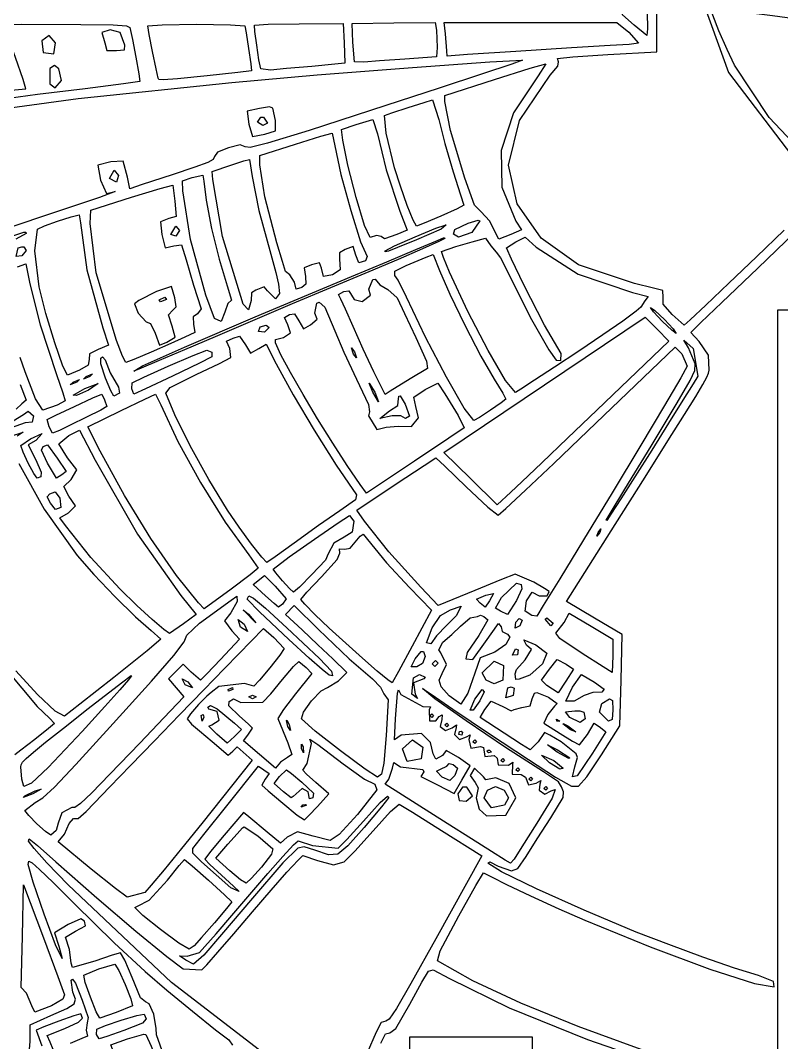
# Model space of a CAD drawing. Extents: x 0 to 7.6, y 0 to 10.9.
# Drawn here: x 0.897 to 1.576, y 4.841 to 5.753 of the extents above; entities that cross this region are included whole.
import ezdxf

# ---------------------------------------------------------------- set-up
doc = ezdxf.new("R2010")
doc.units = 0
doc.layers.get('0').update_dxf_attribs({"linetype": 'CONTINUOUS'})

msp = doc.modelspace()

# ---------------------------------------------------------------- linework, layer by layer
at = {"color": 0}
for points in [[(1.46485, 5.98665), (1.46506, 5.97592), (1.46132, 5.92242), (1.45817, 5.85813), (1.45628, 5.79872), (1.45622, 5.75982), (1.45649, 5.74544), (1.456, 5.73942), (1.44456, 5.74864), (1.43425, 5.75781), (1.43494, 5.77235), (1.43593, 5.79807), (1.43739, 5.83942), (1.43901, 5.87999), (1.44114, 5.91965), (1.44325, 5.95156), (1.44504, 5.96897), (1.45378, 5.97993), (1.46485, 5.98665)], [(1.51307, 5.76406), (1.53017, 5.7621), (1.56803, 5.75711), (1.60736, 5.75179), (1.62901, 5.74854), (1.63624, 5.73731), (1.65136, 5.70236), (1.67443, 5.67036), (1.68338, 5.66049), (1.66331, 5.62918), (1.64876, 5.60704), (1.64208, 5.59782), (1.63683, 5.60092), (1.62603, 5.60856), (1.61317, 5.61838), (1.60156, 5.62776), (1.56489, 5.66639), (1.53418, 5.71294), (1.52746, 5.72689), (1.52024, 5.74349), (1.51475, 5.7576), (1.51307, 5.76406)], [(0.897894, 5.7494), (0.950792, 5.74935), (0.979656, 5.74903), (0.991808, 5.7481), (0.994629, 5.74647), (0.996961, 5.736), (1.00005, 5.72), (1.00271, 5.70518), (1.00358, 5.6984), (0.988878, 5.69624), (0.954699, 5.69194), (0.912164, 5.68668), (0.877604, 5.68192), (0.854981, 5.6785), (0.841308, 5.67622), (0.832465, 5.67751), (0.827636, 5.68853), (0.818088, 5.71094), (0.808268, 5.7341), (0.802789, 5.74735), (0.80664, 5.74837), (0.82156, 5.74903), (0.850803, 5.74935), (0.897894, 5.7494)], [(0.882704, 5.7469), (0.852974, 5.74636), (0.831814, 5.74588), (0.822808, 5.74539), (0.825358, 5.73708), (0.832357, 5.71772), (0.839356, 5.69824), (0.842339, 5.68967), (0.851454, 5.68946), (0.87169, 5.69), (0.892144, 5.69086), (0.90191, 5.69174), (0.899468, 5.70025), (0.892686, 5.71967), (0.882704, 5.7469)], [(0.977214, 5.74442), (0.969564, 5.74203), (0.972331, 5.73286), (0.974121, 5.72607), (0.982639, 5.72607), (0.989854, 5.72667), (0.990181, 5.73068), (0.986165, 5.74219), (0.977214, 5.74442)], [(1.05404, 5.7494), (1.08458, 5.74908), (1.09733, 5.74815), (1.09831, 5.74169), (1.10064, 5.72786), (1.1027, 5.71414), (1.10308, 5.70796), (1.09115, 5.70628), (1.06358, 5.70335), (1.03716, 5.70079), (1.02452, 5.69976), (1.02045, 5.70008), (1.01986, 5.7015), (1.01801, 5.70969), (1.01492, 5.7251), (1.01199, 5.7404), (1.01069, 5.74799), (1.02338, 5.74903), (1.05404, 5.7494)], [(1.18484, 5.75022), (1.18593, 5.73275), (1.18652, 5.71474), (1.17768, 5.71376), (1.15712, 5.71186), (1.13433, 5.7099), (1.12022, 5.70856), (1.11154, 5.70975), (1.10986, 5.71778), (1.10786, 5.73074), (1.10628, 5.74294), (1.10601, 5.74864), (1.11806, 5.7494), (1.14583, 5.74989), (1.18484, 5.75022)], [(1.26714, 5.75114), (1.26818, 5.74403), (1.26872, 5.72857), (1.26818, 5.72026), (1.23985, 5.71832), (1.23985, 5.71826), (1.21745, 5.71669), (1.20356, 5.7156), (1.19499, 5.71593), (1.19374, 5.73356), (1.19314, 5.75022), (1.23014, 5.75071), (1.26714, 5.75114)], [(1.27517, 5.75108), (1.42925, 5.75108), (1.43989, 5.74235), (1.44851, 5.73253), (1.44021, 5.7315), (1.42318, 5.73036), (1.38883, 5.7284), (1.33908, 5.72515), (1.29601, 5.72233), (1.27783, 5.72108), (1.27734, 5.72581), (1.27626, 5.74083), (1.27517, 5.75108)], [(0.922635, 5.73942), (0.916178, 5.73454), (0.917426, 5.72428), (0.926975, 5.72308), (0.92844, 5.73292), (0.922635, 5.73942)], [(0.9273, 5.71257), (0.923286, 5.71013), (0.923286, 5.69646), (0.927951, 5.69276), (0.933703, 5.69922), (0.931261, 5.70969), (0.9273, 5.71257)], [(1.36589, 5.71408), (1.35894, 5.70356), (1.33686, 5.67042), (1.32601, 5.63683), (1.32666, 5.60422), (1.33897, 5.57389), (1.34397, 5.56603), (1.33464, 5.56185), (1.32378, 5.55772), (1.31554, 5.57422), (1.30811, 5.58203), (1.30214, 5.58806), (1.29346, 5.61225), (1.28076, 5.65462), (1.27566, 5.6805), (1.27566, 5.68576), (1.31999, 5.70019), (1.35173, 5.71024), (1.36589, 5.71408)], [(1.26454, 5.68201), (1.27029, 5.6645), (1.27561, 5.64322), (1.28326, 5.61783), (1.28977, 5.59744), (1.29259, 5.58822), (1.28657, 5.58479), (1.27214, 5.57824), (1.25722, 5.5721), (1.25038, 5.5695), (1.2474, 5.57476), (1.24213, 5.58794), (1.23611, 5.60493), (1.2309, 5.62153), (1.22336, 5.6524), (1.2219, 5.66792), (1.22852, 5.67057), (1.24284, 5.67518), (1.25727, 5.67969), (1.26454, 5.68201)], [(1.11919, 5.67578), (1.11041, 5.67443), (1.09934, 5.67188), (1.10075, 5.66043), (1.10411, 5.64942), (1.11513, 5.65147), (1.12451, 5.65435), (1.12473, 5.66374), (1.12229, 5.67447), (1.11919, 5.67578)], [(1.11404, 5.66656), (1.11735, 5.66114), (1.11334, 5.65901), (1.10856, 5.662), (1.11165, 5.6665), (1.11404, 5.66656)], [(1.21159, 5.66439), (1.21549, 5.65175), (1.22331, 5.61968), (1.23557, 5.58285), (1.24197, 5.56586), (1.2328, 5.56179), (1.2219, 5.558), (1.21902, 5.56022), (1.21473, 5.56104), (1.20898, 5.5594), (1.20405, 5.5701), (1.19645, 5.595), (1.18902, 5.62381), (1.18473, 5.64594), (1.18359, 5.65565), (1.19672, 5.66004), (1.21159, 5.66439)], [(1.17508, 5.65224), (1.17746, 5.6409), (1.183, 5.61535), (1.19173, 5.58328), (1.20052, 5.55544), (1.20627, 5.54232), (1.20492, 5.53851), (1.19906, 5.53657), (1.1964, 5.54357), (1.19401, 5.55111), (1.18663, 5.5485), (1.18159, 5.54551), (1.18164, 5.54021), (1.18224, 5.53033), (1.1754, 5.52599), (1.16732, 5.52453), (1.16569, 5.53196), (1.16401, 5.53657), (1.15674, 5.53483), (1.15028, 5.53222), (1.15137, 5.52442), (1.15153, 5.51753), (1.14811, 5.51471), (1.14312, 5.51324), (1.14149, 5.51942), (1.13737, 5.5261), (1.13357, 5.52897), (1.13091, 5.53771), (1.12587, 5.55442), (1.11513, 5.59538), (1.11068, 5.62418), (1.11068, 5.63226), (1.14247, 5.64264), (1.16515, 5.64974), (1.17508, 5.65224)], [(1.10151, 5.62896), (1.10379, 5.61361), (1.1097, 5.58328), (1.1205, 5.54438), (1.12505, 5.528), (1.12717, 5.51774), (1.12826, 5.50928), (1.12457, 5.50461), (1.11735, 5.51167), (1.11442, 5.51525), (1.10693, 5.51243), (1.10314, 5.50982), (1.10276, 5.50304), (1.10048, 5.49479), (1.0957, 5.49972), (1.07731, 5.56022), (1.06863, 5.61089), (1.06814, 5.61822), (1.08474, 5.62381), (1.09646, 5.62761), (1.10151, 5.62896)], [(0.980578, 5.61942), (0.984429, 5.61458), (0.982747, 5.60861), (0.9764, 5.61182), (0.980578, 5.61942)], [(1.05968, 5.61481), (1.06066, 5.60938), (1.06261, 5.59261), (1.06765, 5.56739), (1.07438, 5.53988), (1.08143, 5.51622), (1.08534, 5.50325), (1.08219, 5.50054), (1.07926, 5.49262), (1.07612, 5.48426), (1.07031, 5.48693), (1.06245, 5.50771), (1.04888, 5.55761), (1.04199, 5.60092), (1.0415, 5.60986), (1.05013, 5.61285), (1.05968, 5.61481)], [(1.03293, 5.60596), (1.03483, 5.59169), (1.03597, 5.57813), (1.02957, 5.57607), (1.02214, 5.57335), (1.02333, 5.56196), (1.02626, 5.54992), (1.0338, 5.55186), (1.0408, 5.55279), (1.04487, 5.53939), (1.05132, 5.51676), (1.05827, 5.49561), (1.0549, 5.4911), (1.05127, 5.48856), (1.05159, 5.48188), (1.05273, 5.47439), (1.04378, 5.47038), (1.03125, 5.46479), (1.01367, 5.45703), (0.998264, 5.45053), (0.991103, 5.44775), (0.98801, 5.4535), (0.982693, 5.46733), (0.964735, 5.52789), (0.95931, 5.57189), (0.959853, 5.5835), (0.996039, 5.59511), (1.02181, 5.60308), (1.03293, 5.60596)], [(0.949328, 5.57943), (0.950683, 5.57226), (0.956272, 5.53054), (0.97054, 5.47857), (0.97564, 5.46332), (0.966471, 5.45942), (0.958658, 5.45546), (0.958225, 5.45047), (0.957628, 5.44542), (0.949599, 5.44108), (0.938965, 5.43642), (0.934788, 5.44456), (0.927626, 5.46533), (0.919814, 5.49143), (0.913846, 5.51525), (0.910047, 5.54742), (0.912326, 5.56674), (0.918457, 5.56961), (0.930176, 5.57389), (0.942219, 5.57775), (0.949328, 5.57943)], [(1.27675, 5.57053), (1.27235, 5.56679), (1.25043, 5.55718), (1.23356, 5.55024), (1.22532, 5.54699), (1.22255, 5.54639), (1.22233, 5.54731), (1.23063, 5.55186), (1.24908, 5.56), (1.26774, 5.56765), (1.27675, 5.57053)], [(1.3055, 5.57465), (1.30691, 5.57406), (1.29964, 5.56358), (1.28787, 5.55968), (1.28331, 5.56222), (1.28467, 5.56635), (1.2965, 5.57215), (1.3055, 5.57465)], [(1.03559, 5.56939), (1.03901, 5.56543), (1.03564, 5.56054), (1.03125, 5.56207), (1.03559, 5.56939)], [(1.27528, 5.55897), (1.27566, 5.55826), (1.27029, 5.55556), (1.2557, 5.54904), (1.23405, 5.53976), (1.20774, 5.52864), (1.13943, 5.5), (1.07069, 5.47065), (1.04357, 5.45904), (1.02083, 5.44943), (1.00488, 5.44276), (0.998156, 5.44011), (1.00608, 5.44482), (1.04335, 5.46137), (1.10655, 5.48844), (1.19233, 5.52442), (1.2238, 5.53754), (1.24978, 5.54844), (1.26752, 5.55593), (1.27441, 5.55886), (1.27528, 5.55897)], [(1.34749, 5.55957), (1.35726, 5.55072), (1.39453, 5.52669), (1.44314, 5.51014), (1.45703, 5.50672), (1.45415, 5.50288), (1.45068, 5.49718), (1.44629, 5.49343), (1.43435, 5.48475), (1.41672, 5.47254), (1.39524, 5.45801), (1.37359, 5.44368), (1.35579, 5.43197), (1.34353, 5.42399), (1.33881, 5.42106), (1.32992, 5.43169), (1.31429, 5.45833), (1.29617, 5.49317), (1.27995, 5.52838), (1.27458, 5.54129), (1.27268, 5.54688), (1.28554, 5.55111), (1.30013, 5.55528), (1.31185, 5.55871), (1.31684, 5.55197), (1.32161, 5.54606), (1.32536, 5.54107), (1.33165, 5.52897), (1.35194, 5.48812), (1.36838, 5.45893), (1.37505, 5.44976), (1.37912, 5.44949), (1.37961, 5.45578), (1.36464, 5.48112), (1.34625, 5.51708), (1.33523, 5.53993), (1.33068, 5.54997), (1.33908, 5.55528), (1.34749, 5.55957)], [(0.900174, 5.55106), (0.902018, 5.54753), (0.898221, 5.54286), (0.893337, 5.54232), (0.894965, 5.55007), (0.898329, 5.551), (0.900174, 5.55106)], [(1.26514, 5.54422), (1.27078, 5.52974), (1.28011, 5.50857), (1.29357, 5.48096), (1.30789, 5.45356), (1.31977, 5.43294), (1.32731, 5.42051), (1.33008, 5.41493), (1.32579, 5.41183), (1.31635, 5.40522), (1.30653, 5.39876), (1.30149, 5.39606), (1.29297, 5.40711), (1.27713, 5.43474), (1.25841, 5.47049), (1.24148, 5.50608), (1.234, 5.52106), (1.23096, 5.5255), (1.23107, 5.52935), (1.2411, 5.53418), (1.25917, 5.54172), (1.26514, 5.54422)], [(1.03179, 5.51551), (1.0185, 5.51107), (1.00266, 5.50304), (0.998807, 5.50006), (1.00206, 5.49181), (1.00928, 5.484), (1.01318, 5.48247), (1.01714, 5.47379), (1.02116, 5.46322), (1.02778, 5.46582), (1.03505, 5.47026), (1.03239, 5.48008), (1.02919, 5.49035), (1.03293, 5.49457), (1.03603, 5.49739), (1.03472, 5.50553), (1.03179, 5.51551)], [(1.21343, 5.52197), (1.21783, 5.51693), (1.22483, 5.51275), (1.23307, 5.50558), (1.23958, 5.49154), (1.24978, 5.47017), (1.25928, 5.44906), (1.26036, 5.44228), (1.24485, 5.43306), (1.227, 5.42215), (1.22249, 5.41917), (1.21235, 5.4394), (1.20269, 5.45969), (1.19385, 5.47993), (1.18718, 5.49544), (1.18294, 5.50413), (1.18093, 5.50846), (1.18544, 5.51101), (1.18994, 5.51183), (1.19493, 5.50401), (1.20199, 5.50222), (1.20931, 5.50771), (1.20801, 5.51313), (1.21159, 5.52175), (1.21343, 5.52197)], [(1.02599, 5.50592), (1.02734, 5.50401), (1.02208, 5.50174), (1.02083, 5.50375), (1.02599, 5.50592)], [(1.16363, 5.50151), (1.16851, 5.49724), (1.17741, 5.47613), (1.18549, 5.45692), (1.19699, 5.43278), (1.20768, 5.41026), (1.20844, 5.40369), (1.20768, 5.40017), (1.21512, 5.38797), (1.22325, 5.39003), (1.23405, 5.39106), (1.24598, 5.39063), (1.25233, 5.39844), (1.24973, 5.40853), (1.24788, 5.41678), (1.25803, 5.42378), (1.26948, 5.42942), (1.27572, 5.41982), (1.28765, 5.40039), (1.29286, 5.38938), (1.2793, 5.38015), (1.2487, 5.35965), (1.20589, 5.33117), (1.2002, 5.33903), (1.18864, 5.35579), (1.17562, 5.37586), (1.16216, 5.39763), (1.14931, 5.41917), (1.13807, 5.43881), (1.1295, 5.45475), (1.12468, 5.46522), (1.12457, 5.46843), (1.13162, 5.46994), (1.13813, 5.47428), (1.13574, 5.48139), (1.13265, 5.48801), (1.13704, 5.49072), (1.14155, 5.49104), (1.14556, 5.48503), (1.14947, 5.47775), (1.15593, 5.48139), (1.16184, 5.48628), (1.15978, 5.49181), (1.1614, 5.50071), (1.16363, 5.50151)], [(1.45449, 5.48807), (1.46506, 5.47749), (1.47558, 5.4669), (1.41124, 5.40522), (1.38525, 5.38043), (1.3622, 5.35835), (1.34446, 5.34147), (1.33464, 5.33219), (1.32232, 5.32081), (1.29861, 5.34418), (1.2749, 5.36762), (1.45449, 5.48807)], [(1.45919, 5.49681), (1.46311, 5.49403), (1.47151, 5.48606), (1.47933, 5.47771), (1.48215, 5.47368), (1.47819, 5.47651), (1.46983, 5.48443), (1.46197, 5.49283), (1.45919, 5.49681)], [(1.11621, 5.48096), (1.11903, 5.47885), (1.1148, 5.47472), (1.10954, 5.47542), (1.11084, 5.47954), (1.11621, 5.48096)], [(1.09245, 5.47114), (1.09771, 5.46365), (1.10227, 5.45617), (1.1097, 5.46013), (1.11621, 5.46408), (1.12516, 5.44672), (1.14041, 5.41889), (1.15907, 5.38743), (1.17877, 5.35633), (1.19694, 5.32964), (1.19586, 5.32536), (1.18197, 5.31538), (1.16292, 5.30231), (1.14128, 5.28678), (1.12429, 5.27458), (1.11675, 5.26947), (1.1123, 5.27414), (1.1033, 5.28575), (1.09228, 5.30089), (1.08187, 5.31614), (1.06521, 5.34337), (1.0485, 5.37354), (1.03467, 5.4011), (1.02669, 5.42042), (1.03049, 5.42551), (1.05393, 5.43707), (1.07465, 5.447), (1.08485, 5.45221), (1.08388, 5.46018), (1.08089, 5.46674), (1.08681, 5.4694), (1.09245, 5.47114)], [(1.19238, 5.46083), (1.19504, 5.45725), (1.19689, 5.45182), (1.19428, 5.45535), (1.19238, 5.46083)], [(1.48128, 5.46158), (1.48697, 5.4554), (1.49175, 5.44439), (1.48617, 5.43408), (1.47174, 5.40935), (1.45057, 5.37397), (1.42503, 5.33165), (1.39936, 5.28956), (1.37815, 5.25478), (1.36355, 5.23096), (1.35786, 5.22163), (1.35319, 5.22217), (1.34733, 5.22613), (1.34858, 5.23519), (1.35357, 5.24283), (1.35975, 5.23958), (1.36697, 5.23969), (1.36876, 5.24349), (1.36448, 5.24615), (1.35498, 5.25185), (1.33832, 5.25885), (1.32628, 5.25429), (1.30235, 5.24451), (1.26986, 5.23112), (1.25423, 5.24739), (1.22575, 5.27897), (1.20405, 5.30626), (1.19721, 5.31603), (1.23226, 5.33942), (1.25711, 5.35596), (1.26774, 5.36279), (1.27582, 5.35519), (1.29465, 5.33692), (1.31397, 5.31879), (1.32324, 5.31153), (1.33019, 5.31765), (1.3476, 5.33388), (1.37283, 5.35775), (1.40332, 5.38678), (1.48128, 5.46158)], [(1.48882, 5.46767), (1.49713, 5.46035), (1.50125, 5.43565), (1.49713, 5.42882), (1.48807, 5.41406), (1.47526, 5.39356), (1.46024, 5.36947), (1.44515, 5.34576), (1.43261, 5.32607), (1.42383, 5.31244), (1.42019, 5.30697), (1.41971, 5.30718), (1.42393, 5.31456), (1.43614, 5.33479), (1.45964, 5.37326), (1.48301, 5.41178), (1.49468, 5.43175), (1.49858, 5.44075), (1.49903, 5.44661), (1.49306, 5.46083), (1.48882, 5.46767)], [(0.970324, 5.45275), (0.972601, 5.45008), (0.977106, 5.43858), (0.984538, 5.42578), (0.985351, 5.42046), (0.980414, 5.41786), (0.977756, 5.42258), (0.97309, 5.43381), (0.968696, 5.44661), (0.96875, 5.45161), (0.970324, 5.45275)], [(1.06326, 5.45882), (1.06793, 5.45708), (1.06782, 5.45281), (1.05691, 5.44732), (1.03272, 5.4356), (1.00863, 5.42426), (0.998318, 5.41949), (0.996582, 5.42415), (0.996853, 5.42964), (1.00722, 5.43479), (1.02881, 5.44444), (1.05105, 5.45404), (1.06326, 5.45882)], [(0.961481, 5.43772), (0.958985, 5.43533), (0.953179, 5.43294), (0.955675, 5.43533), (0.961481, 5.43772)], [(0.949869, 5.43272), (0.947319, 5.43033), (0.941515, 5.42794), (0.944011, 5.43033), (0.949869, 5.43272)], [(0.966254, 5.42904), (0.95779, 5.42307), (0.947211, 5.41835), (0.944011, 5.41862), (0.954372, 5.42469), (0.966254, 5.42904)], [(1.20812, 5.42947), (1.21316, 5.42117), (1.21658, 5.41282), (1.21148, 5.42117), (1.20812, 5.42947)], [(0.969726, 5.41949), (0.97206, 5.4145), (0.974012, 5.40842), (0.968696, 5.40539), (0.956108, 5.39887), (0.941569, 5.39176), (0.931858, 5.38726), (0.925564, 5.3846), (0.922797, 5.39035), (0.920844, 5.39692), (0.928711, 5.40082), (0.945204, 5.40853), (0.961751, 5.41613), (0.969726, 5.41949)], [(1.01747, 5.41938), (1.0223, 5.40994), (1.03754, 5.37733), (1.05767, 5.34071), (1.07975, 5.30528), (1.10069, 5.27615), (1.109, 5.26443), (1.10194, 5.2584), (1.08502, 5.24567), (1.06098, 5.22814), (1.05604, 5.2334), (1.0363, 5.25765), (1.0134, 5.29081), (0.989908, 5.3291), (0.968261, 5.36865), (0.957194, 5.39031), (0.986871, 5.40483), (1.00803, 5.4151), (1.01747, 5.41938)], [(1.23579, 5.41808), (1.2404, 5.41069), (1.24403, 5.3999), (1.24056, 5.39789), (1.23633, 5.40022), (1.22868, 5.40022), (1.21761, 5.39794), (1.22645, 5.40462), (1.23367, 5.40944), (1.23405, 5.41282), (1.23459, 5.41764), (1.23579, 5.41808)], [(0.903971, 5.40435), (0.908692, 5.40033), (0.907553, 5.39458), (0.901367, 5.39382), (0.883789, 5.38769), (0.843153, 5.37022), (0.803603, 5.35281), (0.785699, 5.34506), (0.785753, 5.34576), (0.795953, 5.35086), (0.816351, 5.36046), (0.846897, 5.37446), (0.88661, 5.39328), (0.899903, 5.40136), (0.903971, 5.40435)], [(0.916558, 5.3845), (0.910644, 5.37819), (0.904025, 5.3744), (0.910807, 5.36089), (0.91569, 5.34988), (0.915364, 5.34592), (0.911892, 5.34451), (0.908962, 5.34864), (0.904025, 5.35796), (0.899414, 5.36789), (0.897353, 5.37364), (0.905925, 5.37967), (0.916558, 5.3845)], [(0.949761, 5.38743), (0.963596, 5.36068), (1.00136, 5.29471), (1.04015, 5.24001), (1.05387, 5.22304), (1.04248, 5.21463), (1.03017, 5.20617), (1.02496, 5.20953), (1.01454, 5.21843), (1.00076, 5.23118), (0.985678, 5.24599), (0.959853, 5.27371), (0.937392, 5.30225), (0.932292, 5.30914), (0.939887, 5.31358), (0.946235, 5.31999), (0.940321, 5.3285), (0.935656, 5.33703), (0.942329, 5.34347), (0.947319, 5.352), (0.939074, 5.36274), (0.931315, 5.37522), (0.940104, 5.38254), (0.949761, 5.38743)], [(0.921169, 5.37446), (0.929796, 5.36253), (0.937771, 5.35053), (0.934028, 5.3475), (0.929253, 5.34451), (0.921332, 5.35792), (0.915961, 5.36947), (0.917426, 5.37289), (0.921169, 5.37446)], [(0.927897, 5.33247), (0.932292, 5.32671), (0.932997, 5.31836), (0.928331, 5.31668), (0.923828, 5.32226), (0.921007, 5.32785), (0.923178, 5.33062), (0.927897, 5.33247)], [(1.19065, 5.31119), (1.1945, 5.30637), (1.19298, 5.29633), (1.18582, 5.29199), (1.17665, 5.28657), (1.17166, 5.27718), (1.16911, 5.27149), (1.15717, 5.25857), (1.14589, 5.2475), (1.14073, 5.24294), (1.13721, 5.24615), (1.13086, 5.2531), (1.12489, 5.26014), (1.12256, 5.26357), (1.13694, 5.27431), (1.15951, 5.29031), (1.18061, 5.30485), (1.19065, 5.31119)], [(1.41493, 5.29953), (1.41401, 5.29622), (1.4114, 5.29286), (1.41233, 5.29622), (1.41493, 5.29953)], [(1.20275, 5.29454), (1.22369, 5.26921), (1.2443, 5.24701), (1.26373, 5.227), (1.24658, 5.19488), (1.23427, 5.17204), (1.22879, 5.16211), (1.22477, 5.16471), (1.21528, 5.17253), (1.20226, 5.18397), (1.18739, 5.19732), (1.17263, 5.21094), (1.15983, 5.22308), (1.15077, 5.2321), (1.14735, 5.23628), (1.15267, 5.24289), (1.16558, 5.25667), (1.17952, 5.27203), (1.18197, 5.27761), (1.18175, 5.28168), (1.18642, 5.28131), (1.19113, 5.28217), (1.20009, 5.29275), (1.20275, 5.29454)], [(1.1148, 5.25781), (1.1244, 5.24832), (1.13401, 5.23697), (1.13097, 5.23232), (1.12723, 5.22965), (1.12353, 5.23269), (1.11567, 5.23975), (1.10482, 5.24978), (1.1148, 5.25781)], [(1.33963, 5.25092), (1.34386, 5.24968), (1.3444, 5.24604), (1.33968, 5.23557), (1.33149, 5.22304), (1.32541, 5.22592), (1.32091, 5.22863), (1.32623, 5.23817), (1.33963, 5.25092)], [(1.09017, 5.23936), (1.09028, 5.23465), (1.08474, 5.22444), (1.07899, 5.21733), (1.08577, 5.20844), (1.09256, 5.20107), (1.07557, 5.18283), (1.06326, 5.16997), (1.05762, 5.16456), (1.04948, 5.17156), (1.04232, 5.1786), (1.03575, 5.17215), (1.02913, 5.16569), (1.0427, 5.14953), (1.02501, 5.13075), (1.00358, 5.10835), (0.976887, 5.08057), (0.96034, 5.06369), (0.950683, 5.05442), (0.945637, 5.05083), (0.942925, 5.05089), (0.934082, 5.04606), (0.930772, 5.03694), (0.928928, 5.03033), (0.924154, 5.02626), (0.919488, 5.02935), (0.911729, 5.03624), (0.904406, 5.04362), (0.900988, 5.04812), (0.910156, 5.05544), (0.916992, 5.05946), (0.927408, 5.06896), (0.946614, 5.08925), (0.979872, 5.12565), (1.01411, 5.16363), (1.03402, 5.18642), (1.04324, 5.19862), (1.04557, 5.20464), (1.05691, 5.21522), (1.08491, 5.23568), (1.09017, 5.23936)], [(1.1008, 5.23964), (1.10503, 5.23768), (1.11578, 5.22868), (1.13477, 5.21121), (1.16374, 5.18365), (1.17448, 5.17258), (1.17546, 5.1684), (1.17263, 5.169), (1.16618, 5.17383), (1.15457, 5.18403), (1.1365, 5.20074), (1.11041, 5.22542), (1.09923, 5.2366), (1.1008, 5.23964)], [(1.31901, 5.24181), (1.31554, 5.23519), (1.31179, 5.2296), (1.30713, 5.23301), (1.30404, 5.23665), (1.31223, 5.24024), (1.31901, 5.24181)], [(1.09587, 5.22726), (1.10064, 5.22336), (1.1071, 5.21544), (1.09652, 5.22624), (1.09587, 5.22726)], [(1.14117, 5.23112), (1.16298, 5.20975), (1.19032, 5.1836), (1.21115, 5.16558), (1.21821, 5.15821), (1.22119, 5.15224), (1.22504, 5.14703), (1.22331, 5.11524), (1.22135, 5.09033), (1.21924, 5.08062), (1.21566, 5.0779), (1.20448, 5.08513), (1.18251, 5.10151), (1.1601, 5.11908), (1.14768, 5.12993), (1.14958, 5.13601), (1.15679, 5.14594), (1.16526, 5.15483), (1.1709, 5.15776), (1.18083, 5.16385), (1.18815, 5.17139), (1.17567, 5.18338), (1.16249, 5.19596), (1.14838, 5.20925), (1.13357, 5.22308), (1.14117, 5.23112)], [(1.29036, 5.23042), (1.2857, 5.22168), (1.27713, 5.21306), (1.26818, 5.20389), (1.26329, 5.19694), (1.25944, 5.1976), (1.26443, 5.21121), (1.27181, 5.22222), (1.28065, 5.22721), (1.29036, 5.23042)], [(1.3865, 5.22424), (1.40608, 5.21262), (1.42567, 5.20096), (1.42567, 5.18608), (1.42507, 5.17122), (1.41689, 5.17622), (1.39817, 5.18821), (1.37831, 5.20167), (1.37484, 5.20622), (1.38216, 5.21576), (1.3865, 5.22424)], [(1.09131, 5.21853), (1.09657, 5.21446), (1.09961, 5.20779), (1.09343, 5.21186), (1.09131, 5.21853)], [(1.30735, 5.22228), (1.31055, 5.22131), (1.31402, 5.21821), (1.30615, 5.20443), (1.29552, 5.18901), (1.29438, 5.18349), (1.30067, 5.18283), (1.31185, 5.19857), (1.32341, 5.21506), (1.32596, 5.21197), (1.32693, 5.2079), (1.33154, 5.20557), (1.3336, 5.20269), (1.33019, 5.1964), (1.3202, 5.18956), (1.30729, 5.1844), (1.30241, 5.17063), (1.29628, 5.15272), (1.29004, 5.14296), (1.27957, 5.1505), (1.27235, 5.15842), (1.27073, 5.1645), (1.27322, 5.17025), (1.27729, 5.17833), (1.27203, 5.18892), (1.2704, 5.19146), (1.27398, 5.19819), (1.28185, 5.20524), (1.28961, 5.21257), (1.29839, 5.21994), (1.30474, 5.22114), (1.30735, 5.22228)], [(1.34201, 5.2194), (1.34473, 5.21804), (1.34261, 5.21278), (1.33832, 5.21083), (1.33897, 5.21619), (1.34201, 5.2194)], [(1.36675, 5.22006), (1.37234, 5.21533), (1.37017, 5.21289), (1.36513, 5.21892), (1.36675, 5.22006)], [(1.11399, 5.21061), (1.12316, 5.20247), (1.13232, 5.19271), (1.12842, 5.18668), (1.11963, 5.1754), (1.11041, 5.16439), (1.10514, 5.15907), (1.09701, 5.16146), (1.07411, 5.15881), (1.06728, 5.15338), (1.06321, 5.15022), (1.05588, 5.14264), (1.04883, 5.13456), (1.04568, 5.12989), (1.0497, 5.12511), (1.05675, 5.11936), (1.06809, 5.10975), (1.08247, 5.09744), (1.08653, 5.10124), (1.09055, 5.10503), (1.1039, 5.09299), (1.05881, 5.03668), (1.04085, 5.01443), (1.02528, 4.99539), (1.01378, 4.98156), (1.00808, 4.97499), (0.99235, 4.97076), (0.981879, 4.97857), (0.960286, 4.99593), (0.930718, 5.02013), (0.936361, 5.02701), (0.940429, 5.03674), (0.944336, 5.04107), (0.948514, 5.04096), (0.955621, 5.04731), (0.962836, 5.05479), (0.976725, 5.06917), (0.995281, 5.08843), (1.01655, 5.1104), (1.0389, 5.13357), (1.06055, 5.15593), (1.07899, 5.17492), (1.0918, 5.18804), (1.11399, 5.21061)], [(1.34614, 5.20036), (1.35677, 5.19596), (1.36675, 5.18853), (1.36285, 5.17899), (1.35156, 5.16894), (1.34191, 5.16536), (1.33897, 5.16493), (1.33832, 5.17003), (1.33973, 5.17404), (1.34722, 5.18261), (1.35292, 5.19174), (1.34847, 5.19553), (1.34614, 5.20036)], [(1.25456, 5.19006), (1.25667, 5.18994), (1.25814, 5.18565), (1.25564, 5.17919), (1.25071, 5.17622), (1.24571, 5.17622), (1.24924, 5.18349), (1.25456, 5.19006)], [(1.33865, 5.19243), (1.34109, 5.19146), (1.34044, 5.18696), (1.33594, 5.18674), (1.33865, 5.19243)], [(1.1454, 5.18121), (1.15191, 5.17578), (1.15706, 5.17042), (1.14236, 5.15229), (1.13162, 5.13835), (1.12663, 5.13021), (1.13574, 5.1085), (1.13911, 5.09804), (1.13531, 5.0956), (1.12907, 5.09131), (1.12468, 5.08594), (1.11035, 5.09808), (1.09608, 5.11029), (1.10004, 5.1155), (1.104, 5.12164), (1.10053, 5.12528), (1.09234, 5.13265), (1.08295, 5.14154), (1.08333, 5.14529), (1.08724, 5.14768), (1.0938, 5.14442), (1.11339, 5.14475), (1.12033, 5.15235), (1.13097, 5.16499), (1.14063, 5.17649), (1.1454, 5.18121)], [(1.26731, 5.18197), (1.26986, 5.17958), (1.26676, 5.17654), (1.26432, 5.17899), (1.26731, 5.18197)], [(1.31966, 5.18132), (1.32807, 5.17751), (1.32737, 5.16456), (1.31982, 5.16124), (1.31261, 5.16444), (1.30903, 5.17085), (1.31966, 5.18132)], [(1.37587, 5.18289), (1.3839, 5.1786), (1.3904, 5.17432), (1.38368, 5.16363), (1.37674, 5.153), (1.36659, 5.15961), (1.36198, 5.16439), (1.36892, 5.17415), (1.37587, 5.18289)], [(1.25293, 5.16938), (1.25825, 5.16721), (1.25689, 5.16575), (1.24777, 5.16217), (1.24929, 5.15207), (1.25141, 5.14806), (1.24631, 5.15207), (1.24767, 5.16667), (1.25293, 5.16938)], [(1.39751, 5.16954), (1.40907, 5.16271), (1.41775, 5.15653), (1.41569, 5.15375), (1.40767, 5.15343), (1.40007, 5.15088), (1.39106, 5.14561), (1.38352, 5.14567), (1.38949, 5.15815), (1.39751, 5.16954)], [(0.995768, 5.16846), (0.996203, 5.16829), (0.993489, 5.16465), (0.98584, 5.15587), (0.972331, 5.1409), (0.952257, 5.11876), (0.921929, 5.08649), (0.907064, 5.07269), (0.900119, 5.06956), (0.898383, 5.07611), (0.897461, 5.08703), (0.897678, 5.08892), (0.898926, 5.09119), (0.902289, 5.09472), (0.9088, 5.10037), (0.919488, 5.1091), (0.935385, 5.12169), (0.957574, 5.13906), (0.987087, 5.162), (0.995768, 5.16846)], [(1.04123, 5.16564), (1.04639, 5.16292), (1.05067, 5.15756), (1.044, 5.16037), (1.04123, 5.16564)], [(1.08615, 5.15776), (1.08648, 5.15619), (1.08268, 5.15457), (1.08236, 5.15619), (1.08615, 5.15776)], [(1.104, 5.15115), (1.10731, 5.14953), (1.104, 5.14789), (1.10069, 5.14953), (1.104, 5.15115)], [(1.23448, 5.15582), (1.23649, 5.15175), (1.25597, 5.14094), (1.26286, 5.14068), (1.26172, 5.13813), (1.26194, 5.12804), (1.26758, 5.12804), (1.27067, 5.13206), (1.27322, 5.13346), (1.27311, 5.12944), (1.27143, 5.12299), (1.27642, 5.11951), (1.28233, 5.12201), (1.28608, 5.12451), (1.28575, 5.12213), (1.28429, 5.11589), (1.28879, 5.11143), (1.29514, 5.11382), (1.29818, 5.11578), (1.29715, 5.11149), (1.29888, 5.10389), (1.30735, 5.10536), (1.31027, 5.10449), (1.31142, 5.09636), (1.31972, 5.09711), (1.32248, 5.09478), (1.3233, 5.08882), (1.33236, 5.08865), (1.33621, 5.09119), (1.33599, 5.08919), (1.33567, 5.08068), (1.34386, 5.08018), (1.34771, 5.07801), (1.35026, 5.07107), (1.35715, 5.07269), (1.36122, 5.07493), (1.36051, 5.07183), (1.35981, 5.06625), (1.36475, 5.06288), (1.3705, 5.06575), (1.37397, 5.06683), (1.37131, 5.05908), (1.35769, 5.03683), (1.34429, 5.0159), (1.33757, 5.00493), (1.33436, 5.00119), (1.32954, 5.00401), (1.31722, 5.01161), (1.29937, 5.02279), (1.27783, 5.03646), (1.22249, 5.07172), (1.22575, 5.07628), (1.229, 5.08604), (1.23009, 5.09088), (1.236, 5.08703), (1.25613, 5.08475), (1.25705, 5.08263), (1.25439, 5.07856), (1.26921, 5.07096), (1.28396, 5.06342), (1.29091, 5.07519), (1.29839, 5.08811), (1.28792, 5.09543), (1.2768, 5.10161), (1.27371, 5.09739), (1.26758, 5.09386), (1.26525, 5.09864), (1.2628, 5.10894), (1.25488, 5.11686), (1.23676, 5.11544), (1.23074, 5.11133), (1.23166, 5.12999), (1.2334, 5.15283), (1.23448, 5.15582)], [(1.30887, 5.15619), (1.31087, 5.15397), (1.30686, 5.146), (1.30094, 5.13758), (1.29823, 5.13775), (1.30235, 5.14763), (1.30887, 5.15619)], [(1.35775, 5.15349), (1.36811, 5.14942), (1.37587, 5.14356), (1.37343, 5.14122), (1.36768, 5.13368), (1.36404, 5.12619), (1.37858, 5.11675), (1.3896, 5.10992), (1.39572, 5.10667), (1.4031, 5.1161), (1.4089, 5.12614), (1.41456, 5.12224), (1.41928, 5.11838), (1.40728, 5.09939), (1.39388, 5.07921), (1.38943, 5.07813), (1.39165, 5.08713), (1.39399, 5.09538), (1.39296, 5.09874), (1.37961, 5.10938), (1.36936, 5.1154), (1.36469, 5.11783), (1.35883, 5.10954), (1.35178, 5.10232), (1.34413, 5.10721), (1.3285, 5.11729), (1.30718, 5.13118), (1.31136, 5.13829), (1.31711, 5.14583), (1.32737, 5.141), (1.3348, 5.1371), (1.33757, 5.13835), (1.34451, 5.14008), (1.35189, 5.1416), (1.35352, 5.14789), (1.35579, 5.15294), (1.35775, 5.15349)], [(1.3348, 5.15836), (1.33757, 5.15722), (1.3367, 5.15082), (1.33002, 5.14876), (1.33187, 5.15761), (1.3348, 5.15836)], [(1.06657, 5.14193), (1.0727, 5.13889), (1.08789, 5.12597), (1.09424, 5.12039), (1.08789, 5.11426), (1.08149, 5.10818), (1.07232, 5.11632), (1.0651, 5.12337), (1.06782, 5.12457), (1.07438, 5.1289), (1.07248, 5.13644), (1.065, 5.13857), (1.06434, 5.14046), (1.06657, 5.14193)], [(1.42247, 5.14789), (1.42513, 5.14621), (1.42567, 5.13792), (1.42507, 5.12939), (1.42171, 5.12788), (1.41357, 5.13579), (1.41585, 5.14361), (1.42247, 5.14789)], [(1.06022, 5.1339), (1.06066, 5.1314), (1.05908, 5.12788), (1.05816, 5.13292), (1.06022, 5.1339)], [(1.264, 5.13456), (1.26568, 5.13292), (1.264, 5.13124), (1.26237, 5.13292), (1.264, 5.13456)], [(1.39606, 5.13721), (1.39963, 5.13579), (1.40082, 5.12983), (1.39654, 5.12663), (1.38732, 5.13129), (1.38336, 5.13618), (1.39171, 5.13715), (1.39606, 5.13721)], [(1.13482, 5.12869), (1.13694, 5.12494), (1.13813, 5.11957), (1.13547, 5.12326), (1.13444, 5.12836), (1.13482, 5.12869)], [(1.27734, 5.12619), (1.27902, 5.12457), (1.27734, 5.12289), (1.27566, 5.12457), (1.27734, 5.12619)], [(1.37516, 5.12956), (1.37815, 5.12788), (1.37565, 5.12788), (1.37516, 5.12956)], [(1.38108, 5.12554), (1.38189, 5.12543), (1.38536, 5.12358), (1.39268, 5.11833), (1.3877, 5.12028), (1.38108, 5.12554)], [(1.29026, 5.11887), (1.2914, 5.11806), (1.2908, 5.11544), (1.28825, 5.1161), (1.28885, 5.11865), (1.29026, 5.11887)], [(1.15511, 5.11197), (1.16238, 5.1071), (1.18506, 5.08996), (1.2041, 5.07622), (1.21311, 5.07161), (1.21512, 5.06657), (1.19765, 5.04454), (1.18126, 5.02681), (1.1735, 5.02154), (1.15831, 5.02528), (1.1441, 5.02924), (1.13487, 5.02436), (1.12902, 5.01921), (1.11724, 5.02897), (1.1008, 5.04253), (1.09614, 5.04633), (1.07883, 5.02615), (1.06657, 5.01161), (1.06152, 5.00478), (1.06592, 5.00006), (1.0765, 4.99044), (1.08724, 4.98085), (1.09207, 4.97601), (1.0848, 4.97922), (1.05848, 5.00228), (1.05073, 5.01025), (1.051, 5.01426), (1.06076, 5.02681), (1.08133, 5.05251), (1.10948, 5.08778), (1.11426, 5.08442), (1.11898, 5.08106), (1.11534, 5.07617), (1.11247, 5.07075), (1.11816, 5.06586), (1.13102, 5.05474), (1.14404, 5.044), (1.15034, 5.03982), (1.1543, 5.04362), (1.162, 5.05176), (1.17225, 5.06315), (1.16064, 5.07324), (1.1524, 5.08062), (1.14898, 5.0841), (1.15299, 5.09006), (1.15668, 5.10807), (1.15511, 5.11197)], [(1.14789, 5.10736), (1.14941, 5.10493), (1.14968, 5.09961), (1.14789, 5.1034), (1.14789, 5.10736)], [(1.24674, 5.11122), (1.25613, 5.10476), (1.25445, 5.09424), (1.24219, 5.09179), (1.23779, 5.10308), (1.24674, 5.11122)], [(1.30235, 5.11122), (1.30404, 5.10954), (1.30235, 5.10792), (1.30067, 5.10954), (1.30235, 5.11122)], [(1.36735, 5.10667), (1.37608, 5.10238), (1.38721, 5.09517), (1.38639, 5.09461), (1.37592, 5.10015), (1.36735, 5.10667)], [(1.31424, 5.102), (1.31565, 5.102), (1.31733, 5.10026), (1.31473, 5.09956), (1.31321, 5.10124), (1.31424, 5.102)], [(1.36193, 5.09744), (1.37294, 5.09267), (1.38129, 5.08589), (1.37836, 5.08518), (1.36903, 5.09082), (1.36193, 5.09744)], [(1.27951, 5.09017), (1.2832, 5.08925), (1.28706, 5.08594), (1.28451, 5.07943), (1.28011, 5.07497), (1.27317, 5.07801), (1.26834, 5.08317), (1.27186, 5.08501), (1.27734, 5.08789), (1.27951, 5.09017)], [(1.32737, 5.09457), (1.32899, 5.09289), (1.32737, 5.09125), (1.32568, 5.09289), (1.32737, 5.09457)], [(1.13439, 5.08453), (1.13889, 5.08132), (1.14822, 5.07351), (1.15864, 5.06364), (1.15799, 5.05935), (1.155, 5.0586), (1.15375, 5.06472), (1.14833, 5.06787), (1.14041, 5.06054), (1.13846, 5.05935), (1.13162, 5.06489), (1.12337, 5.07232), (1.12826, 5.07844), (1.13439, 5.08453)], [(1.30203, 5.08594), (1.29818, 5.07954), (1.30273, 5.07319), (1.30545, 5.06836), (1.3036, 5.05951), (1.30626, 5.04937), (1.31272, 5.0434), (1.33013, 5.04406), (1.33897, 5.05957), (1.33317, 5.07238), (1.32107, 5.07747), (1.31212, 5.07557), (1.31017, 5.07835), (1.30203, 5.08594)], [(1.34066, 5.08621), (1.34234, 5.08453), (1.34066, 5.0829), (1.33897, 5.08453), (1.34066, 5.08621)], [(1.35232, 5.0779), (1.354, 5.07622), (1.35232, 5.07454), (1.35069, 5.07622), (1.35232, 5.0779)], [(1.2953, 5.06907), (1.29156, 5.0689), (1.28733, 5.06315), (1.28852, 5.05724), (1.29476, 5.05653), (1.30035, 5.06136), (1.2953, 5.06907)], [(1.32075, 5.06956), (1.32867, 5.0664), (1.33236, 5.05957), (1.32899, 5.0529), (1.31738, 5.05046), (1.31066, 5.05957), (1.3138, 5.06646), (1.32075, 5.06956)], [(1.36567, 5.06956), (1.36735, 5.06787), (1.36567, 5.06625), (1.36399, 5.06787), (1.36567, 5.06956)], [(0.91569, 5.06717), (0.907986, 5.06299), (0.899631, 5.05979), (0.901096, 5.06136), (0.910101, 5.06565), (0.91569, 5.06717)], [(1.22461, 5.06108), (1.22569, 5.05985), (1.21918, 5.05143), (1.20367, 5.03304), (1.18913, 5.0166), (1.18007, 5.00917), (1.17177, 5.00868), (1.15961, 5.01292), (1.15028, 5.01574), (1.14459, 5.01471), (1.13124, 5.00151), (1.104, 4.97006), (1.07644, 4.93761), (1.0606, 4.91932), (1.05143, 4.91124), (1.04465, 4.91461), (1.03901, 4.91851), (1.04579, 4.91818), (1.05686, 4.92144), (1.06169, 4.92676), (1.07178, 4.93832), (1.08561, 4.95443), (1.10178, 4.97331), (1.11778, 4.99192), (1.13124, 5.00717), (1.14079, 5.01747), (1.14497, 5.02121), (1.15766, 5.01704), (1.18056, 5.01449), (1.18837, 5.02229), (1.20302, 5.03868), (1.21794, 5.05544), (1.22461, 5.06108)], [(1.15131, 5.05354), (1.15234, 5.05285), (1.14752, 5.05111), (1.14887, 5.05333), (1.15131, 5.05354)], [(1.09657, 5.03358), (1.10878, 5.02561), (1.12218, 5.01394), (1.12098, 5.00922), (1.11214, 4.99772), (1.10319, 4.98774), (1.09842, 4.98329), (1.09337, 4.98639), (1.08398, 4.99436), (1.07151, 5.00581), (1.08219, 5.01812), (1.09039, 5.0275), (1.09505, 5.03276), (1.09657, 5.03358)], [(1.04351, 5.00456), (1.0504, 4.99881), (1.06483, 4.986), (1.07916, 4.97308), (1.08567, 4.96685), (1.08084, 4.96072), (1.0701, 4.94797), (1.05865, 4.93479), (1.05198, 4.92746), (1.04758, 4.92458), (1.03847, 4.93001), (1.02197, 4.94206), (1.00618, 4.95464), (0.999078, 4.96164), (1.00157, 4.96289), (1.01204, 4.9681), (1.02827, 4.98617), (1.03874, 4.99918), (1.04351, 5.00456)], [(0.899849, 4.98204), (0.917535, 4.93457), (0.930339, 4.90001), (0.936307, 4.88368), (0.934842, 4.87983), (0.924804, 4.87408), (0.910047, 4.86822), (0.907335, 4.87408), (0.902507, 4.88531), (0.897624, 4.8904), (0.898762, 4.93619), (0.899849, 4.98204)], [(0.981336, 4.91124), (0.984864, 4.9056), (0.99056, 4.89312), (0.995551, 4.88032), (0.997179, 4.87386), (0.982422, 4.868), (0.967936, 4.8629), (0.964681, 4.86876), (0.959472, 4.88167), (0.954915, 4.89481), (0.953558, 4.90132), (0.967122, 4.90685), (0.981336, 4.91124)], [(1.00749, 4.86669), (1.00928, 4.86231), (1.00581, 4.85846), (0.989204, 4.85189), (0.974229, 4.84674), (0.967339, 4.84457), (0.965061, 4.84836), (0.965278, 4.85308), (0.972819, 4.85644), (0.986925, 4.86128), (1.00076, 4.86544), (1.00749, 4.86669)], [(1.00716, 4.84874), (1.00879, 4.84853), (1.01356, 4.83789), (1.0204, 4.82015), (1.02382, 4.81158), (1.00901, 4.80642), (0.993218, 4.80122), (0.990614, 4.80539), (0.987196, 4.81413), (0.9815, 4.829), (0.977593, 4.83925), (0.992567, 4.84461), (1.00716, 4.84874)]]:
    msp.add_lwpolyline(points, close=True, dxfattribs=at)
for points in [[(1.57844, 5.56575), (1.55382, 5.54199), (1.52903, 5.51839), (1.50863, 5.49903), (1.49462, 5.48594), (1.48921, 5.48112), (1.47857, 5.49072), (1.4706, 5.49978), (1.4706, 5.50581), (1.47017, 5.51188), (1.46186, 5.514), (1.44482, 5.51822), (1.39481, 5.535), (1.36149, 5.5586), (1.34012, 5.58936), (1.33236, 5.62375), (1.34234, 5.66374), (1.36979, 5.70404), (1.37647, 5.71218), (1.37695, 5.71582), (1.37625, 5.71886), (1.38986, 5.72043), (1.42111, 5.7225), (1.46485, 5.72499), (1.46496, 5.79015)], [(1.49724, 5.79378), (1.52881, 5.70632), (1.58507, 5.63276)], [(0.846083, 5.66922), (0.948622, 5.68326), (1.08567, 5.69764), (1.16189, 5.70426), (1.24674, 5.71094), (1.31586, 5.71588), (1.345, 5.71729), (1.345, 5.71729), (1.33556, 5.71397), (1.30941, 5.70524), (1.27056, 5.69249), (1.22309, 5.67697), (1.15451, 5.65483), (1.11751, 5.64333), (1.10189, 5.63943), (1.09744, 5.64014), (1.09299, 5.64204), (1.08257, 5.63921), (1.07286, 5.63542), (1.07031, 5.6314), (1.06907, 5.62885), (1.06413, 5.62608), (1.05279, 5.62185), (1.03233, 5.61501), (1.00575, 5.60639), (0.994629, 5.60275), (0.992458, 5.61317), (0.988607, 5.62744), (0.97781, 5.62663), (0.966146, 5.62375), (0.968425, 5.61046), (0.97385, 5.59847), (0.9815, 5.60015), (0.967447, 5.59494), (0.92665, 5.58117), (0.886664, 5.56799)], [(0.890408, 5.56065), (0.900119, 5.56392), (0.90191, 5.56413), (0.90191, 5.56413), (0.902018, 5.56272), (0.893067, 5.55767)], [(1.45079, 4.83518), (1.39453, 4.85547), (1.34353, 4.87625), (1.30078, 4.89626), (1.26915, 4.91422), (1.27148, 4.92318), (1.28809, 4.95426), (1.30333, 4.98144), (1.31011, 4.99274), (1.31787, 4.98872), (1.33057, 4.98226), (1.35216, 4.972), (1.37728, 4.96056), (1.40067, 4.95025), (1.45876, 4.9266), (1.51215, 4.90674), (1.55203, 4.89378), (1.56944, 4.89085), (1.56879, 4.89578), (1.55544, 4.90093), (1.53396, 4.90771), (1.50597, 4.91737), (1.47547, 4.92854), (1.4465, 4.93978), (1.39996, 4.95925), (1.35731, 4.97831), (1.32612, 4.99343), (1.31402, 5.00108), (1.31581, 5.00244), (1.32319, 4.99854), (1.33507, 4.99442), (1.34077, 4.99647), (1.34836, 5.00732), (1.35807, 5.02279), (1.37033, 5.04178), (1.38129, 5.05974), (1.38157, 5.06478), (1.37978, 5.06922), (1.37695, 5.07378), (1.36361, 5.08279), (1.32986, 5.10449), (1.29465, 5.12819), (1.26687, 5.14785), (1.25564, 5.15707), (1.26356, 5.15201), (1.28272, 5.13867), (1.31565, 5.11654), (1.35026, 5.09364), (1.37446, 5.07807), (1.38873, 5.07004), (1.39492, 5.06999), (1.40229, 5.07824), (1.41547, 5.09776), (1.43192, 5.12358), (1.43289, 5.16439), (1.43386, 5.20524), (1.40907, 5.21983), (1.38428, 5.23449), (1.42768, 5.30317), (1.45443, 5.3456), (1.47472, 5.37776), (1.48942, 5.40126), (1.49946, 5.41753), (1.50575, 5.42811), (1.50928, 5.43457), (1.51085, 5.43832), (1.5115, 5.44097), (1.51085, 5.45421), (1.50265, 5.46642), (1.49507, 5.47461), (1.50412, 5.4834), (1.52274, 5.50131), (1.55485, 5.53196), (1.58837, 5.56413)], [(0.894476, 5.53321), (0.901801, 5.53569), (0.905328, 5.5179), (0.914551, 5.48128), (0.929199, 5.43718), (0.93495, 5.42079), (0.937067, 5.41363), (0.92985, 5.40983), (0.9171, 5.40533), (0.910536, 5.41525), (0.901204, 5.43935), (0.896918, 5.45231)], [(2.00233, 5.49442), (1.57232, 5.49442), (1.57232, 4.66607), (1.5765, 4.66607)], [(0.896701, 5.42822), (0.902018, 5.41406), (0.898329, 5.41086), (0.893229, 5.40625)], [(0.888564, 5.38194), (0.899522, 5.38574), (0.899522, 5.38574), (0.894097, 5.38206)], [(0.895562, 5.35764), (0.918078, 5.31689), (0.9477, 5.27576), (0.962457, 5.25874), (0.981228, 5.23893), (0.999675, 5.22086), (1.01356, 5.20871), (1.02235, 5.20107), (1.00998, 5.1906), (0.98036, 5.16683), (0.950142, 5.14307), (0.936415, 5.13243), (0.928006, 5.13688), (0.912272, 5.15169), (0.892958, 5.17285)], [(0.857096, 5.20628), (0.91211, 5.1409), (0.922851, 5.13049), (0.927354, 5.12571), (0.9222, 5.12125), (0.909939, 5.11143), (0.897461, 5.10194), (0.892036, 5.09799)], [(1.12565, 4.82254), (1.03196, 4.89475), (0.939615, 4.98188), (0.920572, 5.00163), (0.909179, 5.01421), (0.904243, 5.02094), (0.904947, 5.02289), (0.912272, 5.01693), (0.928711, 5.0025), (0.965115, 4.97043), (1.00005, 4.9406), (1.02767, 4.91786), (1.04221, 4.90711), (1.05876, 4.90608), (1.06321, 4.91064), (1.07324, 4.92193), (1.08735, 4.93821), (1.10406, 4.95774), (1.12071, 4.97721), (1.13477, 4.99317), (1.14475, 5.00396), (1.14914, 5.00792), (1.162, 5.00375), (1.17622, 4.99978), (1.18593, 5.0025), (1.19531, 5.01183), (1.2117, 5.03006), (1.22727, 5.04719), (1.23497, 5.05393), (1.23497, 5.05393), (1.24685, 5.04671), (1.27279, 5.03043), (1.30859, 5.00776), (1.26758, 4.9336), (1.24539, 4.89388), (1.23253, 4.87158), (1.22602, 4.86203), (1.22293, 4.86029), (1.21902, 4.85915), (1.21436, 4.85058), (1.20649, 4.83192)], [(1.02507, 4.82981), (1.01845, 4.84799), (1.01828, 4.85389), (1.01617, 4.86669), (1.01204, 4.87576), (1.00857, 4.87756), (1.00429, 4.88113), (0.99669, 4.89914), (0.990072, 4.91476), (0.986274, 4.92122), (0.978788, 4.91906), (0.963433, 4.91379), (0.943468, 4.9081), (0.942383, 4.91217), (0.940864, 4.92432), (0.937337, 4.93511), (0.946072, 4.94054), (0.954969, 4.94547), (0.954101, 4.94938), (0.950846, 4.95161), (0.939779, 4.94667), (0.927354, 4.93924), (0.931424, 4.92708), (0.93419, 4.91624), (0.92844, 4.92844), (0.918186, 4.95578), (0.908365, 4.98432), (0.904025, 5.00011), (0.904676, 5.00299), (0.904676, 5.00299), (0.907497, 5.00163), (0.914117, 4.99571), (0.926161, 4.98394), (0.945258, 4.96485), (0.98074, 4.93007), (1.00819, 4.90457), (1.02772, 4.88797), (1.05067, 4.86908), (1.07107, 4.85271), (1.08312, 4.84358), (1.08637, 4.83897)], [(1.21853, 4.84071), (1.22287, 4.84896), (1.22656, 4.85004), (1.23193, 4.85389), (1.24447, 4.87554), (1.25526, 4.89507), (1.26107, 4.90489), (1.26535, 4.90603), (1.27984, 4.89833), (1.33312, 4.87218), (1.40294, 4.84397), (1.4796, 4.81743)], [(0.904189, 4.82422), (0.905707, 4.84256), (0.905761, 4.85704), (0.924044, 4.86524), (0.938314, 4.87169), (0.944933, 4.87582), (0.946072, 4.87983), (0.943901, 4.88607), (0.942219, 4.89675), (0.943631, 4.89789), (0.943631, 4.89789), (0.946126, 4.89432), (0.952203, 4.87901), (0.957628, 4.86356), (0.956489, 4.85894), (0.955621, 4.85221), (0.956976, 4.847), (0.951822, 4.84472), (0.941406, 4.8405)], [(0.926378, 4.83496), (0.923503, 4.84153), (0.920899, 4.84765), (0.936632, 4.85389), (0.948785, 4.85943), (0.952365, 4.86307), (0.951064, 4.86686), (0.944553, 4.86507), (0.931261, 4.8604), (0.917914, 4.85536), (0.911187, 4.85226), (0.916124, 4.83822)], [(1.354, 4.83285), (1.354, 4.84608), (1.24403, 4.84608), (1.24403, 4.83306)]]:
    msp.add_lwpolyline(points, dxfattribs=at)

doc.saveas('drawing.dxf')
